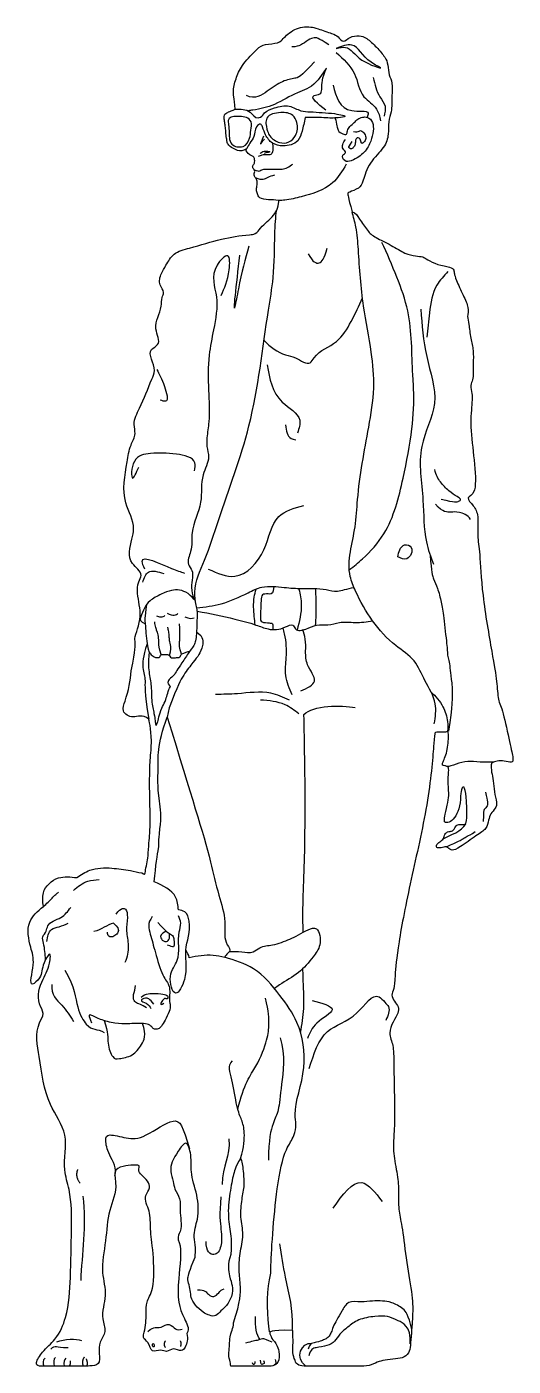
# Model space of a CAD drawing. Header units: millimetres. Extents: x 1205.7 to 1284.3, y 625.1 to 651.5.
# Drawn here: x 1269.157 to 1270.19, y 645.577 to 648.423 of the extents above; entities that cross this region are included whole.
import ezdxf

# ---------------------------------------------------------------- set-up
doc = ezdxf.new("R2010")
doc.units = ezdxf.units.MM
doc.layers.add('INNER', color=7, linetype='Continuous', true_color=0x5200ff)
doc.layers.add('OUTER', color=7, linetype='Continuous', true_color=0xab00ff)

msp = doc.modelspace()

# ---------------------------------------------------------------- linework, layer by layer
at = {"layer": 'INNER'}
msp.add_line((1269.4592, 646.9765), (1269.4552, 646.9566), dxfattribs=at)
for points, degree in [([(1269.798, 648.385), (1269.775, 648.4003), (1269.7673, 648.4008), (1269.7556, 648.3962), (1269.737, 648.3827), (1269.7298, 648.3813), (1269.7199, 648.3804)], 3), ([(1269.7677, 648.3492), (1269.7381, 648.3159), (1269.7278, 648.3141), (1269.7008, 648.3097), (1269.6686, 648.2874), (1269.6419, 648.268), (1269.6232, 648.2775)], 3), ([(1269.8113, 648.2296), (1269.816, 648.2158), (1269.8155, 648.2009), (1269.8286, 648.1954), (1269.8372, 648.1932), (1269.8372, 648.2027), (1269.8422, 648.2113), (1269.853, 648.2198), (1269.8589, 648.2275), (1269.8697, 648.2316), (1269.8802, 648.2327), (1269.8932, 648.2216), (1269.8932, 648.2013), (1269.8887, 648.1814), (1269.8756, 648.1548), (1269.858, 648.1444), (1269.8461, 648.1383)], 3), ([(1269.8506, 648.201), (1269.8569, 648.1983), (1269.8637, 648.2025), (1269.8678, 648.2037), (1269.8764, 648.1936), (1269.8779, 648.1835), (1269.8711, 648.1752), (1269.8669, 648.1746), (1269.8652, 648.1862), (1269.8607, 648.1883), (1269.8557, 648.1868), (1269.8545, 648.1776), (1269.8542, 648.1717), (1269.8489, 648.1645), (1269.8444, 648.1637), (1269.8394, 648.1663), (1269.842, 648.1705), (1269.848, 648.1797)], 3), ([(1269.64, 648.1195), (1269.6464, 648.1163), (1269.6522, 648.1169), (1269.6561, 648.12), (1269.6598, 648.1206), (1269.6676, 648.1206), (1269.6847, 648.1208), (1269.7002, 648.1206), (1269.7094, 648.1231), (1269.7185, 648.1296), (1269.7216, 648.1315)], 3), ([(1269.6421, 648.1028), (1269.6564, 648.0964), (1269.6699, 648.1048), (1269.6772, 648.107), (1269.6838, 648.1088)], 3), ([(1269.7543, 647.9412), (1269.764, 647.9226), (1269.7798, 647.9171), (1269.7881, 647.9302), (1269.795, 647.9529)], 3), ([(1270.037, 647.4198), (1270.0666, 647.4123), (1270.0755, 647.415), (1270.0796, 647.4192), (1270.0728, 647.424), (1270.0528, 647.4364), (1270.0349, 647.4556), (1270.026, 647.4708), (1270.0232, 647.4825)], 3), ([(1270.0996, 647.3765), (1270.0934, 647.3861), (1270.0728, 647.393), (1270.059, 647.3923), (1270.0411, 647.3909), (1270.0246, 647.4088)], 3), ([(1270.0138, 647.3004), (1270.0159, 647.2645), (1270.0208, 647.2487), (1270.029, 647.2329), (1270.038, 647.1991), (1270.0414, 647.1744), (1270.05, 647.1029), (1270.05, 647.0912), (1270.052, 647.0802), (1270.0555, 647.0671), (1270.0568, 647.0451), (1270.061, 647.0224), (1270.061, 646.9797), (1270.0527, 646.9267)], 3), ([(1269.5149, 647.2033), (1269.5114, 647.2079), (1269.499, 647.2211), (1269.4811, 647.2273), (1269.4646, 647.2266), (1269.4434, 647.2189), (1269.4152, 647.2035), (1269.4072, 647.1896), (1269.3973, 647.1679), (1269.3959, 647.1595), (1269.4086, 647.1549)], 3), ([(1269.6814, 647.2342), (1269.6803, 647.2186), (1269.6741, 647.2175), (1269.6569, 647.2192), (1269.6546, 647.2103), (1269.6535, 647.1868), (1269.653, 647.1657), (1269.653, 647.1579), (1269.6741, 647.1562), (1269.678, 647.1567), (1269.6803, 647.1523), (1269.6791, 647.1425)], 3), ([(1269.4112, 647.1959), (1269.4064, 647.1666), (1269.4086, 647.1549), (1269.4097, 647.1355), (1269.4119, 647.111), (1269.4152, 647.0971), (1269.4189, 647.0913), (1269.4266, 647.0832), (1269.4397, 647.0821), (1269.4401, 647.0887), (1269.4437, 647.0899), (1269.4445, 647.0899), (1269.4606, 647.0894), (1269.46, 647.0857), (1269.4641, 647.0822), (1269.4684, 647.0822), (1269.4771, 647.0833), (1269.4826, 647.0835), (1269.4837, 647.0886), (1269.4855, 647.0913), (1269.4905, 647.0927), (1269.4931, 647.0934), (1269.4981, 647.0954), (1269.5028, 647.0969)], 3), ([(1269.5189, 647.1817), (1269.5179, 647.1466), (1269.5166, 647.1272), (1269.5152, 647.1159), (1269.5107, 647.1068), (1269.5028, 647.0969), (1269.485, 647.0698), (1269.4746, 647.0545), (1269.4696, 647.0454), (1269.4642, 647.0414), (1269.452, 647.0302), (1269.4619, 647.0215)], 3), ([(1269.442, 647.0893), (1269.437, 647.1044), (1269.4367, 647.1133), (1269.4373, 647.1284), (1269.4328, 647.1405), (1269.431, 647.1453), (1269.429, 647.1547), (1269.4284, 647.1589)], 3), ([(1269.4325, 647.172), (1269.4412, 647.1676), (1269.4501, 647.17), (1269.4498, 647.1727)], 3), ([(1269.455, 647.1773), (1269.4666, 647.1704), (1269.4752, 647.1734), (1269.4778, 647.1773)], 3), ([(1269.4853, 647.0905), (1269.4802, 647.1032), (1269.4808, 647.1192), (1269.4829, 647.1272), (1269.4811, 647.155)], 3), ([(1269.4924, 647.1696), (1269.5018, 647.1651), (1269.5081, 647.166), (1269.5119, 647.1675)], 3), ([(1269.46, 647.0876), (1269.4633, 647.0988), (1269.4619, 647.1124), (1269.4592, 647.121), (1269.4595, 647.1302), (1269.4577, 647.1408), (1269.4562, 647.1464), (1269.4565, 647.1476)], 3), ([(1269.5172, 647.1375), (1269.533, 647.1271), (1269.5302, 647.1064), (1269.523, 647.0886), (1269.5112, 647.0747), (1269.4895, 647.0468), (1269.4772, 647.0239), (1269.4592, 646.9765)], 3), ([(1269.4122, 647.112), (1269.403, 647.0843), (1269.4016, 647.0596), (1269.4105, 647.0348), (1269.4057, 647.0128), (1269.4157, 646.9519)], 3), ([(1269.4168, 647.0949), (1269.4139, 647.07), (1269.4167, 647.0482), (1269.4222, 647.0181), (1269.4206, 646.9925), (1269.4277, 646.9612), (1269.4292, 646.9487), (1269.431, 646.9389), (1269.431, 646.9378), (1269.435, 646.9447), (1269.4372, 646.9604), (1269.4456, 646.9813), (1269.4518, 646.9897), (1269.457, 647.0135), (1269.4619, 647.0215)], 3), ([(1269.7455, 646.9623), (1269.7638, 646.9818), (1269.8257, 646.9829), (1269.854, 646.9766)], 3), ([(1270.148, 646.861), (1270.1185, 646.859), (1270.0889, 646.869), (1270.0523, 646.8488), (1270.0469, 646.8524)], 3), ([(1270.1314, 646.7968), (1270.1355, 646.7773), (1270.1368, 646.7665), (1270.1269, 646.7602), (1270.1269, 646.7557), (1270.126, 646.7344)], 3), ([(1270.0415, 646.6981), (1270.0683, 646.7105), (1270.0869, 646.7192), (1270.0903, 646.7337)], 3), ([(1270.0481, 646.6812), (1270.0738, 646.6922), (1270.0844, 646.6986), (1270.0911, 646.7037), (1270.1007, 646.7066), (1270.1089, 646.7133)], 3), ([(1269.4233, 646.5326), (1269.4123, 646.5189), (1269.4191, 646.4955), (1269.4288, 646.4597), (1269.4453, 646.4012), (1269.4626, 646.3886), (1269.4584, 646.3509), (1269.4625, 646.3461), (1269.4604, 646.3317), (1269.4501, 646.3117), (1269.4425, 646.2986), (1269.4363, 646.2931), (1269.4267, 646.2931), (1269.424, 646.2959), (1269.4171, 646.3041), (1269.4006, 646.3062), (1269.3861, 646.3055), (1269.3737, 646.3048), (1269.3448, 646.3048), (1269.3111, 646.3138), (1269.2904, 646.3261), (1269.287, 646.3241), (1269.2939, 646.3069)], 3), ([(1269.3462, 646.5379), (1269.3581, 646.5524), (1269.3683, 646.5507), (1269.3717, 646.5328), (1269.3666, 646.5014), (1269.3742, 646.4725), (1269.3708, 646.4462), (1269.3649, 646.4351)], 3), ([(1269.3407, 646.5185), (1269.3275, 646.5159), (1269.3151, 646.5042), (1269.2994, 646.5013)], 3), ([(1269.3407, 646.5185), (1269.3507, 646.51), (1269.3521, 646.5023), (1269.3488, 646.4954), (1269.339, 646.4888), (1269.3306, 646.4895), (1269.3273, 646.4961), (1269.328, 646.4994)], 3), ([(1269.4352, 646.5199), (1269.4523, 646.5), (1269.4672, 646.4937), (1269.469, 646.4873), (1269.4699, 646.4729), (1269.469, 646.4661), (1269.4627, 646.4697), (1269.4555, 646.472)], 3), ([(1269.4527, 646.502), (1269.4401, 646.495), (1269.4401, 646.4878), (1269.4478, 646.4774), (1269.4614, 646.4806), (1269.4597, 646.4967)], 3), ([(1269.2377, 646.4188), (1269.2584, 646.3831), (1269.2623, 646.3352), (1269.284, 646.2989), (1269.3002, 646.2928), (1269.3141, 646.2911), (1269.3208, 646.2861)], 3), ([(1269.21, 646.3887), (1269.2075, 646.3666), (1269.2338, 646.3445), (1269.2482, 646.3224), (1269.2559, 646.3097)], 3), ([(1269.4111, 646.3389), (1269.3994, 646.3462), (1269.3913, 646.3473), (1269.3836, 646.3536), (1269.3818, 646.3664), (1269.3877, 646.3788), (1269.3877, 646.3865)], 3), ([(1269.4264, 646.3463), (1269.4179, 646.3585), (1269.4084, 646.3616), (1269.3954, 646.3529), (1269.4103, 646.3505), (1269.4198, 646.3404), (1269.42, 646.3375)], 3), ([(1269.3999, 646.3615), (1269.4088, 646.3701), (1269.4316, 646.3695), (1269.4518, 646.3677), (1269.4574, 646.3632), (1269.4553, 646.3567), (1269.4509, 646.3591), (1269.4476, 646.3582), (1269.439, 646.3467), (1269.4426, 646.3449), (1269.4476, 646.3487)], 3), ([(1269.6049, 646.1228), (1269.6174, 646.1777), (1269.6468, 646.2134), (1269.6698, 646.2763), (1269.6709, 646.3015), (1269.671, 646.3308), (1269.6637, 646.3591)], 3), ([(1269.3209, 646.3116), (1269.3308, 646.2861), (1269.3258, 646.2633), (1269.3398, 646.2298), (1269.3498, 646.2298), (1269.3827, 646.2359), (1269.4005, 646.2599), (1269.4117, 646.2805), (1269.4024, 646.3056)], 3), ([(1269.6947, 646.2749), (1269.7063, 646.2373), (1269.696, 646.1674), (1269.6921, 646.1169), (1269.6804, 646.0987), (1269.6701, 646.0599), (1269.6699, 646.0153)], 3), ([(1269.6109, 646.019), (1269.6182, 646.0438), (1269.6204, 646.0772), (1269.6137, 646.1007), (1269.6026, 646.1235), (1269.5933, 646.1914), (1269.5828, 646.2155), (1269.5933, 646.226)], 3), ([(1269.3438, 645.9819), (1269.3494, 645.9971), (1269.3288, 646.029), (1269.3225, 646.0594), (1269.3278, 646.0731), (1269.3687, 646.0605), (1269.4044, 646.0594), (1269.4767, 646.114), (1269.4883, 646.0876), (1269.5022, 646.0391)], 3), ([(1269.5859, 646.0602), (1269.5897, 646.0226), (1269.5716, 646.0045), (1269.5716, 645.9631)], 3), ([(1269.2647, 645.9954), (1269.2584, 645.9807), (1269.2699, 645.966)], 2), ([(1269.272, 645.7594), (1269.2741, 645.816), (1269.2846, 645.8758), (1269.2762, 645.9388)], 3), ([(1269.569, 645.9372), (1269.5651, 645.8996), (1269.5703, 645.8659), (1269.5716, 645.8297), (1269.5561, 645.8077), (1269.5366, 645.8206), (1269.5379, 645.8426)], 3), ([(1269.5195, 645.7396), (1269.5346, 645.7403), (1269.5422, 645.7279), (1269.5546, 645.7231), (1269.5642, 645.7334), (1269.5711, 645.741), (1269.5759, 645.7417)], 3), ([(1269.9744, 645.6562), (1269.9673, 645.687), (1269.9577, 645.7001), (1269.9302, 645.7145), (1269.913, 645.7159), (1269.8909, 645.7166), (1269.8682, 645.7125), (1269.838, 645.7173), (1269.8256, 645.6932), (1269.8146, 645.6753), (1269.807, 645.6601), (1269.8035, 645.6491), (1269.7994, 645.6409), (1269.7925, 645.6354), (1269.7856, 645.6326), (1269.7746, 645.6278), (1269.7568, 645.6264), (1269.7545, 645.6132)], 3), ([(1269.6526, 645.6343), (1269.6442, 645.6424), (1269.6416, 645.6625), (1269.6424, 645.6826)], 3), ([(1269.9714, 645.625), (1269.9728, 645.6629), (1269.9391, 645.676), (1269.9254, 645.6842), (1269.8978, 645.6842), (1269.8586, 645.6773), (1269.8386, 645.6601), (1269.8201, 645.6457), (1269.8118, 645.6292), (1269.796, 645.6202), (1269.7701, 645.6165), (1269.7592, 645.6143), (1269.7558, 645.5993)], 3), ([(1269.4135, 645.6513), (1269.4279, 645.663), (1269.4375, 645.6547), (1269.4554, 645.6705), (1269.4713, 645.6588), (1269.4754, 645.6526), (1269.4864, 645.6561)], 3), ([(1269.2076, 645.6134), (1269.2135, 645.6193), (1269.2179, 645.6208), (1269.23, 645.6164), (1269.2442, 645.6171)], 3), ([(1269.2208, 645.6288), (1269.2362, 645.6358), (1269.2625, 645.6358), (1269.2728, 645.6321)], 3), ([(1269.4255, 645.6254), (1269.4244, 645.626), (1269.4221, 645.6201), (1269.4288, 645.6162), (1269.4266, 645.6247), (1269.4255, 645.6254)], 3), ([(1269.4506, 645.6312), (1269.4461, 645.6223), (1269.4511, 645.6173)], 2), ([(1269.4823, 645.6312), (1269.4857, 645.6262), (1269.4829, 645.6195)], 2), ([(1269.6781, 645.6283), (1269.6665, 645.6329), (1269.6599, 645.638), (1269.6504, 645.6325), (1269.6343, 645.63), (1269.6215, 645.6263)], 3), ([(1269.7496, 645.5774), (1269.7251, 645.5935), (1269.7403, 645.6302), (1269.7618, 645.6253)], 3), ([(1269.1955, 645.5942), (1269.1897, 645.5903), (1269.1907, 645.5829), (1269.1926, 645.5776)], 3), ([(1269.2173, 645.5961), (1269.2133, 645.5927), (1269.2133, 645.5843), (1269.2149, 645.5776)], 3), ([(1269.2399, 645.5944), (1269.236, 645.592), (1269.2344, 645.5858), (1269.2363, 645.5776)], 3), ([(1269.2466, 645.5773), (1269.2507, 645.5819), (1269.2495, 645.5889)], 2), ([(1269.2788, 645.5966), (1269.2728, 645.5889), (1269.2761, 645.5776)], 2), ([(1269.2827, 645.5929), (1269.2862, 645.5847), (1269.2839, 645.5776)], 2), ([(1269.6411, 645.5874), (1269.6415, 645.5821), (1269.6384, 645.5773), (1269.636, 645.5843)], 3), ([(1269.6597, 645.5893), (1269.6633, 645.5834), (1269.657, 645.5807), (1269.6532, 645.581), (1269.6534, 645.5904)], 3), ([(1269.684, 645.5919), (1269.6859, 645.5878), (1269.6872, 645.5821), (1269.6823, 645.5793)], 3)]:
    msp.add_open_spline(points, degree=degree, dxfattribs=at)
for points, knots in [([(1269.8141, 648.3774), (1269.826, 648.3819), (1269.8573, 648.3937), (1269.8717, 648.3529), (1269.9263, 648.3292), (1269.8577, 648.3503), (1269.8435, 648.3837), (1269.821, 648.3789), (1269.8141, 648.3774)], [0, 0, 0, 0, 19.791375, 52.156019, 66.243656, 91.709428, 117.860185, 129.348108, 129.348108, 129.348108, 129.348108]), ([(1269.8137, 648.3685), (1269.8291, 648.355), (1269.858, 648.3295), (1269.8633, 648.2744), (1269.9017, 648.2541), (1269.9063, 648.2325), (1269.9082, 648.2236)], [0, 0, 0, 0, 35.185309, 66.294922, 88.423077, 103.996675, 103.996675, 103.996675, 103.996675]), ([(1269.792, 648.2462), (1269.7748, 648.2597), (1269.7523, 648.2774), (1269.7867, 648.2797), (1269.7792, 648.3066), (1269.8026, 648.353), (1269.7684, 648.2939), (1269.7292, 648.2856), (1269.6859, 648.2563), (1269.6495, 648.2477), (1269.6304, 648.2454), (1269.6273, 648.245)], [0, 0, 0, 0, 23.458087, 30.706936, 44.85022, 64.046521, 85.622547, 112.829666, 144.80754, 173.185989, 178.784268, 178.784268, 178.784268, 178.784268]), ([(1269.8074, 648.2995), (1269.8141, 648.2745), (1269.8242, 648.2365), (1269.8854, 648.2474), (1269.8812, 648.2345), (1269.8795, 648.2311)], [0, 0, 0, 0, 39.693513, 60.366382, 66.51434, 66.51434, 66.51434, 66.51434]), ([(1269.8924, 648.3156), (1269.8958, 648.3013), (1269.9008, 648.2797), (1269.9212, 648.2555), (1269.9174, 648.2405), (1269.9155, 648.2331)], [0, 0, 0, 0, 25.921642, 39.131449, 51.860388, 51.860388, 51.860388, 51.860388]), ([(1269.5841, 648.2226), (1269.5849, 648.2246), (1269.5884, 648.2339), (1269.6069, 648.2326), (1269.623, 648.2324), (1269.6368, 648.2209), (1269.632, 648.2033), (1269.6316, 648.1848), (1269.6179, 648.1641), (1269.5848, 648.1712), (1269.5872, 648.1981), (1269.5856, 648.212), (1269.5841, 648.2226)], [0, 0, 0, 0, 3.693551, 16.858785, 25.629899, 33.490191, 44.147155, 54.299407, 67.343556, 81.788509, 98.98569, 107.127747, 107.127747, 107.127747, 107.127747]), ([(1269.5996, 648.248), (1269.6109, 648.2485), (1269.6296, 648.2495), (1269.6425, 648.2273), (1269.6558, 648.2321), (1269.6633, 648.2443), (1269.6853, 648.2524), (1269.7133, 648.2588), (1269.7364, 648.2436), (1269.7694, 648.2423), (1269.7931, 648.2404), (1269.8103, 648.2389)], [0, 0, 0, 0, 18.725235, 31.150506, 34.443821, 41.803691, 55.464343, 74.32807, 89.929811, 101.470974, 132.118099, 132.118099, 132.118099, 132.118099]), ([(1269.6644, 648.2177), (1269.6648, 648.2217), (1269.6662, 648.2369), (1269.6949, 648.2426), (1269.7215, 648.2398), (1269.7334, 648.2169), (1269.7315, 648.1937), (1269.7145, 648.1761), (1269.6911, 648.1754), (1269.6745, 648.1877), (1269.6681, 648.1985), (1269.6644, 648.2177)], [0, 0, 0, 0, 6.791399, 25.528757, 41.056254, 51.301952, 67.580423, 79.362035, 91.162337, 105.706892, 113.405961, 113.405961, 113.405961, 113.405961]), ([(1269.8105, 648.2389), (1269.8227, 648.2365), (1269.8426, 648.2327), (1269.8169, 648.2299), (1269.8039, 648.2291), (1269.7796, 648.2309), (1269.7611, 648.2305), (1269.7478, 648.2303)], [0, 0, 0, 0, 13.619653, 22.146779, 30.661766, 40.143525, 63.807272, 63.807272, 63.807272, 63.807272]), ([(1269.7478, 648.2303), (1269.7459, 648.2207), (1269.7426, 648.2041), (1269.7334, 648.1754), (1269.7039, 648.168), (1269.6773, 648.1736), (1269.6633, 648.1925), (1269.6593, 648.2062), (1269.6532, 648.2198), (1269.6394, 648.2073), (1269.6426, 648.191), (1269.6303, 648.1777), (1269.6263, 648.1679), (1269.6233, 648.1645), (1269.6231, 648.1642)], [0, 0, 0, 0, 17.579715, 30.497363, 50.083891, 63.886189, 77.138062, 87.898397, 92.210309, 98.126585, 110.782188, 120.456507, 128.225319, 128.877747, 128.877747, 128.877747, 128.877747]), ([(1269.6592, 648.1906), (1269.6554, 648.1816), (1269.6499, 648.1683), (1269.6576, 648.1806), (1269.6606, 648.1834), (1269.6618, 648.1844)], [0, 0, 0, 0, 10.124065, 14.905125, 17.852207, 17.852207, 17.852207, 17.852207]), ([(1269.8461, 648.1383), (1269.841, 648.1372), (1269.8316, 648.135), (1269.8242, 648.1504), (1269.8375, 648.156), (1269.8224, 648.1669), (1269.8289, 648.1768), (1269.8335, 648.1837)], [0, 0, 0, 0, 8.359412, 15.477624, 20.267625, 25.595622, 37.735676, 37.735676, 37.735676, 37.735676]), ([(1269.6781, 648.1765), (1269.679, 648.1731), (1269.6805, 648.1648), (1269.6781, 648.1511), (1269.6661, 648.1511), (1269.6571, 648.1518), (1269.6508, 648.1489), (1269.6481, 648.1477)], [2.79228, 2.79228, 2.79228, 2.79228, 9.235896, 17.665873, 21.772744, 28.633939, 33.787575, 33.787575, 33.787575, 33.787575]), ([(1269.6523, 648.1542), (1269.6545, 648.1563), (1269.6596, 648.1609), (1269.6793, 648.1576), (1269.6658, 648.1559), (1269.6622, 648.1547), (1269.6613, 648.1544)], [0, 0, 0, 0, 5.634153, 12.951662, 18.211777, 20.029487, 20.029487, 20.029487, 20.029487]), ([(1269.8353, 648.1313), (1269.8267, 648.1167), (1269.8054, 648.0806), (1269.7512, 648.0651), (1269.7123, 648.0551), (1269.6962, 648.0542), (1269.6918, 648.054)], [0, 0, 0, 0, 29.198083, 72.125224, 92.871116, 100.761242, 100.761242, 100.761242, 100.761242]), ([(1269.5189, 647.1817), (1269.518, 647.1859), (1269.5154, 647.1992), (1269.5095, 647.2368), (1269.5389, 647.2957), (1269.5747, 647.413), (1269.642, 647.5852), (1269.6594, 647.7636), (1269.6829, 647.8962), (1269.6827, 647.9798), (1269.6855, 648.019), (1269.6873, 648.0326)], [69.992805, 69.992805, 69.992805, 69.992805, 77.801841, 94.147154, 136.015716, 188.890925, 313.625383, 460.59992, 501.933052, 555.776937, 596.451671, 596.451671, 596.451671, 596.451671]), ([(1270.0224, 646.9425), (1270.0246, 646.9569), (1270.0298, 646.9896), (1270.0016, 647.0314), (1269.9831, 647.0798), (1269.912, 647.1243), (1269.8691, 647.1895), (1269.8324, 647.278), (1269.8555, 647.3452), (1269.86, 647.451), (1269.879, 647.5489), (1269.8972, 647.653), (1269.8891, 647.7397), (1269.8685, 647.8364), (1269.8627, 647.9258), (1269.858, 647.9933), (1269.8507, 648.0194), (1269.8476, 648.0299)], [0, 0, 0, 0, 24.997346, 56.834868, 84.991085, 114.837471, 199.984392, 219.481011, 281.90409, 316.180247, 408.142295, 457.613294, 502.476359, 561.056985, 632.571462, 660.962273, 680.412149, 680.412149, 680.412149, 680.412149]), ([(1269.6281, 647.9571), (1269.6207, 647.9298), (1269.6103, 647.8913), (1269.592, 647.788), (1269.6019, 647.8743), (1269.6093, 647.9383)], [0, 0, 0, 0, 55.165863, 77.770802, 142.780049, 142.780049, 142.780049, 142.780049]), ([(1269.8418, 647.2695), (1269.8514, 647.2769), (1269.8789, 647.2993), (1269.9313, 647.3581), (1269.9557, 647.4588), (1269.9762, 647.5615), (1269.9802, 647.6358), (1269.9738, 647.719), (1269.9761, 647.801), (1269.943, 647.8933), (1269.9222, 647.9409), (1269.9111, 647.9653)], [19.945515, 19.945515, 19.945515, 19.945515, 41.455632, 82.753284, 156.524273, 219.578859, 269.414543, 287.265531, 367.45067, 412.043921, 459.467061, 459.467061, 459.467061, 459.467061]), ([(1269.5694, 647.8527), (1269.5766, 647.8679), (1269.5875, 647.8909), (1269.5889, 647.9496), (1269.5424, 647.9021), (1269.5667, 647.8492), (1269.5546, 647.7843), (1269.5411, 647.7194), (1269.5419, 647.6534), (1269.5463, 647.5946), (1269.5393, 647.5551), (1269.5383, 647.53), (1269.547, 647.5034), (1269.5236, 647.4662), (1269.5329, 647.4095), (1269.5034, 647.3577), (1269.5096, 647.3129), (1269.4945, 647.2839), (1269.5092, 647.2685), (1269.5091, 647.2507), (1269.5049, 647.2308), (1269.5091, 647.2159), (1269.5114, 647.2079)], [0, 0, 0, 0, 33.746898, 51.117189, 68.917394, 108.542208, 149.879677, 182.12419, 226.339846, 265.958819, 286.101817, 297.084754, 310.177098, 333.369605, 368.030156, 407.528763, 431.536361, 447.795061, 456.751291, 465.416432, 478.023566, 492.409709, 492.409709, 492.409709, 492.409709]), ([(1270.0514, 647.9035), (1270.0427, 647.8943), (1270.02, 647.8701), (1270.0119, 647.8182), (1270.0083, 647.781), (1270.0066, 647.7637)], [0, 0, 0, 0, 21.912208, 57.798822, 88.770213, 88.770213, 88.770213, 88.770213]), ([(1269.6606, 647.7571), (1269.6742, 647.7427), (1269.6947, 647.7271), (1269.7306, 647.7218), (1269.7561, 647.7004), (1269.7749, 647.7358), (1269.8176, 647.7476), (1269.8469, 647.7982), (1269.8626, 647.8305), (1269.8698, 647.8474)], [33.738048, 33.738048, 33.738048, 33.738048, 68.061538, 80.948126, 100.463832, 108.361267, 142.787311, 174.115285, 206.869081, 206.869081, 206.869081, 206.869081]), ([(1269.9937, 647.8233), (1269.9963, 647.7898), (1270.0014, 647.723), (1270.0376, 647.6239), (1269.9814, 647.5268), (1270.0018, 647.4258), (1269.9986, 647.3406), (1270.0149, 647.2969), (1270.0208, 647.2812)], [0, 0, 0, 0, 59.874163, 119.36356, 175.767725, 243.153811, 295.565047, 325.093758, 325.093758, 325.093758, 325.093758]), ([(1269.4327, 647.6954), (1269.438, 647.6855), (1269.4475, 647.6677), (1269.4602, 647.6231), (1269.4444, 647.6286), (1269.4403, 647.63)], [0, 0, 0, 0, 23.336212, 42.065449, 48.565553, 48.565553, 48.565553, 48.565553]), ([(1269.6672, 647.7047), (1269.6724, 647.6757), (1269.6807, 647.6286), (1269.7441, 647.598), (1269.7349, 647.5698), (1269.7317, 647.5602)], [0, 0, 0, 0, 50.225529, 81.691944, 98.106322, 98.106322, 98.106322, 98.106322]), ([(1269.7063, 647.5773), (1269.7079, 647.5651), (1269.7101, 647.5488), (1269.7246, 647.5464), (1269.7282, 647.5458)], [0, 0, 0, 0, 18.318013, 24.601337, 24.601337, 24.601337, 24.601337]), ([(1269.5131, 647.4795), (1269.5142, 647.4858), (1269.518, 647.5076), (1269.4661, 647.5177), (1269.4271, 647.5185), (1269.379, 647.5112), (1269.3773, 647.448), (1269.3894, 647.4757), (1269.3946, 647.4875)], [0, 0, 0, 0, 10.292436, 35.819977, 68.442681, 90.889361, 111.994149, 127.731253, 127.731253, 127.731253, 127.731253]), ([(1269.5422, 647.271), (1269.5614, 647.2624), (1269.6081, 647.2413), (1269.669, 647.3074), (1269.6775, 647.3874), (1269.7247, 647.4006), (1269.745, 647.4063)], [0, 0, 0, 0, 34.454439, 83.791346, 129.279496, 163.639766, 163.639766, 163.639766, 163.639766]), ([(1269.9452, 647.2973), (1269.9517, 647.294), (1269.9668, 647.2865), (1269.9816, 647.317), (1269.9581, 647.3258), (1269.9476, 647.3119), (1269.946, 647.3022), (1269.9452, 647.2973)], [0, 0, 0, 0, 11.366162, 26.264902, 35.213487, 43.82572, 52.77619, 52.77619, 52.77619, 52.77619]), ([(1269.4073, 647.2708), (1269.4045, 647.2771), (1269.3915, 647.3069), (1269.4572, 647.2739), (1269.4834, 647.2652), (1269.4915, 647.2625)], [0, 0, 0, 0, 10.326249, 48.310869, 65.376238, 65.376238, 65.376238, 65.376238]), ([(1269.4029, 647.2431), (1269.406, 647.252), (1269.4134, 647.2728), (1269.4353, 647.2655), (1269.4478, 647.2614)], [0, 0, 0, 0, 14.624744, 34.015155, 34.015155, 34.015155, 34.015155]), ([(1269.5175, 647.1888), (1269.5352, 647.1906), (1269.5734, 647.1952), (1269.6174, 647.216), (1269.6603, 647.2376), (1269.7012, 647.2318), (1269.7453, 647.2289), (1269.7834, 647.231), (1269.8137, 647.222), (1269.8333, 647.228), (1269.8451, 647.2307), (1269.8517, 647.2321)], [4.60254, 4.60254, 4.60254, 4.60254, 35.931763, 72.189145, 90.794691, 118.480615, 140.967722, 171.355278, 185.693606, 194.978688, 206.956086, 206.956086, 206.956086, 206.956086]), ([(1269.642, 647.1527), (1269.6412, 647.1585), (1269.6387, 647.1778), (1269.6374, 647.2038), (1269.6423, 647.2229), (1269.6439, 647.2286)], [6.644065, 6.644065, 6.644065, 6.644065, 16.958158, 41.224153, 51.804129, 51.804129, 51.804129, 51.804129]), ([(1269.7349, 647.2284), (1269.7376, 647.2175), (1269.743, 647.1886), (1269.7357, 647.1596), (1269.7307, 647.1416)], [10.731797, 10.731797, 10.731797, 10.731797, 30.388283, 62.866896, 62.866896, 62.866896, 62.866896]), ([(1269.7695, 647.2295), (1269.7702, 647.2186), (1269.7716, 647.1924), (1269.7704, 647.1663), (1269.7694, 647.1511)], [5.873461, 5.873461, 5.873461, 5.873461, 25.352872, 52.193413, 52.193413, 52.193413, 52.193413]), ([(1269.5189, 647.1817), (1269.5457, 647.1765), (1269.5876, 647.1681), (1269.6375, 647.1551), (1269.6726, 647.1409), (1269.698, 647.142), (1269.7217, 647.1565), (1269.7282, 647.1375), (1269.752, 647.1431), (1269.7713, 647.1543), (1269.7971, 647.1506), (1269.8231, 647.1604), (1269.8555, 647.1562), (1269.8789, 647.1588), (1269.8914, 647.1609)], [6.25767, 6.25767, 6.25767, 6.25767, 54.488932, 81.81501, 97.974024, 119.944875, 129.149705, 134.999056, 147.901414, 162.417292, 176.56634, 191.145873, 210.74394, 233.006151, 233.006151, 233.006151, 233.006151]), ([(1269.7204, 647.0038), (1269.7145, 647.0173), (1269.7035, 647.0427), (1269.7092, 647.0871), (1269.7081, 647.1213), (1269.7022, 647.1416), (1269.701, 647.1458)], [0, 0, 0, 0, 25.59909, 47.949641, 77.809332, 85.421505, 85.421505, 85.421505, 85.421505]), ([(1269.7389, 647.0122), (1269.7524, 647.0182), (1269.78, 647.0306), (1269.7498, 647.0651), (1269.7487, 647.0952), (1269.7497, 647.1209), (1269.7452, 647.1359), (1269.7431, 647.1426)], [0, 0, 0, 0, 20.975265, 43.019418, 60.084423, 75.485685, 87.770856, 87.770856, 87.770856, 87.770856]), ([(1269.7145, 646.9928), (1269.7015, 646.9986), (1269.6665, 647.014), (1269.612, 647.0056), (1269.5731, 647.0049), (1269.5578, 647.0046)], [0, 0, 0, 0, 24.84961, 66.623548, 93.991628, 93.991628, 93.991628, 93.991628]), ([(1270.0151, 647.0105), (1270.0253, 647.001), (1270.0412, 646.9824), (1270.0515, 646.9511), (1270.0511, 646.9333), (1270.0504, 646.9265)], [25.13347, 25.13347, 25.13347, 25.13347, 49.547048, 69.01069, 81.191325, 81.191325, 81.191325, 81.191325]), ([(1269.7347, 646.9634), (1269.7252, 646.9707), (1269.7014, 646.989), (1269.6712, 646.9914), (1269.653, 646.9928)], [0, 0, 0, 0, 20.817163, 52.218657, 52.218657, 52.218657, 52.218657]), ([(1269.744, 646.4993), (1269.7436, 646.5098), (1269.7425, 646.5457), (1269.7469, 646.6382), (1269.7489, 646.7821), (1269.7467, 646.9005), (1269.7455, 646.9623)], [16.041797, 16.041797, 16.041797, 16.041797, 34.594283, 79.643602, 179.913592, 289.338841, 289.338841, 289.338841, 289.338841]), ([(1269.2556, 646.5884), (1269.2653, 646.5962), (1269.2815, 646.6094), (1269.3021, 646.6108), (1269.3104, 646.6113)], [0, 0, 0, 0, 21.36881, 35.793418, 35.793418, 35.793418, 35.793418]), ([(1269.1914, 646.5539), (1269.195, 646.557), (1269.2046, 646.5651), (1269.2143, 646.5764), (1269.222, 646.5829), (1269.2237, 646.5843)], [0, 0, 0, 0, 8.45514, 22.232017, 26.244899, 26.244899, 26.244899, 26.244899]), ([(1269.1965, 646.4413), (1269.1959, 646.4526), (1269.1946, 646.4687), (1269.1882, 646.4905), (1269.1991, 646.5003), (1269.2006, 646.5213), (1269.2311, 646.5274), (1269.2439, 646.5439), (1269.2499, 646.5518)], [6.07379, 6.07379, 6.07379, 6.07379, 26.668281, 34.825362, 42.793556, 49.698325, 69.264045, 86.731156, 86.731156, 86.731156, 86.731156]), ([(1269.4943, 646.4613), (1269.4941, 646.4598), (1269.4922, 646.4403), (1269.5012, 646.4119), (1269.4706, 646.3521), (1269.4548, 646.4112), (1269.4866, 646.4435), (1269.4748, 646.4867), (1269.4859, 646.518), (1269.481, 646.5292), (1269.4788, 646.5344)], [57.693968, 57.693968, 57.693968, 57.693968, 60.619657, 94.767404, 115.08347, 137.00868, 158.993516, 194.620366, 205.780449, 215.449483, 215.449483, 215.449483, 215.449483]), ([(1269.1989, 646.4798), (1269.2008, 646.4898), (1269.2038, 646.5063), (1269.2271, 646.511), (1269.2386, 646.5159), (1269.2448, 646.5186)], [0, 0, 0, 0, 16.048012, 26.352422, 38.523236, 38.523236, 38.523236, 38.523236]), ([(1269.5873, 646.4583), (1269.5957, 646.4588), (1269.6125, 646.4591), (1269.6362, 646.4538), (1269.654, 646.4709), (1269.683, 646.4707), (1269.7103, 646.483), (1269.7387, 646.4949), (1269.7767, 646.5216), (1269.7836, 646.4713), (1269.7621, 646.4431), (1269.7351, 646.4108), (1269.7028, 646.3945), (1269.6863, 646.3825), (1269.6829, 646.3799)], [9.119741, 9.119741, 9.119741, 9.119741, 24.285793, 38.693662, 48.390967, 64.77011, 87.633206, 99.68699, 123.29533, 143.604218, 160.789923, 187.972289, 216.358279, 224.023292, 224.023292, 224.023292, 224.023292]), ([(1269.6721, 645.6504), (1269.6682, 645.681), (1269.6643, 645.7351), (1269.6756, 645.7743), (1269.6746, 645.8035), (1269.6842, 645.9435), (1269.7012, 646.0266), (1269.715, 646.05), (1269.7326, 646.082), (1269.7184, 646.1208), (1269.7544, 646.2057), (1269.74, 646.302), (1269.6931, 646.3686), (1269.6458, 646.4254), (1269.5984, 646.4397), (1269.5768, 646.4462)], [1.014328, 1.014328, 1.014328, 1.014328, 98.957741, 114.03773, 125.579784, 205.635679, 254.415714, 268.492028, 277.205853, 311.805064, 377.296662, 434.286176, 474.573726, 521.374903, 560.514705, 560.514705, 560.514705, 560.514705]), ([(1269.7382, 646.2867), (1269.7413, 646.3036), (1269.7465, 646.3361), (1269.7444, 646.3816), (1269.7436, 646.4099), (1269.7433, 646.4224)], [10.242882, 10.242882, 10.242882, 10.242882, 40.542261, 68.402472, 90.594072, 90.594072, 90.594072, 90.594072]), ([(1269.7567, 646.21), (1269.7662, 646.2407), (1269.7838, 646.2972), (1269.8552, 646.3113), (1269.8953, 646.3775), (1269.916, 646.3517), (1269.9306, 646.3374), (1269.924, 646.3226), (1269.9192, 646.312)], [0, 0, 0, 0, 51.660763, 95.261639, 129.637848, 139.744004, 146.713984, 164.424815, 164.424815, 164.424815, 164.424815]), ([(1269.7626, 646.3544), (1269.7843, 646.3487), (1269.8257, 646.3378), (1269.7675, 646.309), (1269.7575, 646.285), (1269.7528, 646.2737)], [0, 0, 0, 0, 27.621089, 52.992809, 75.615308, 75.615308, 75.615308, 75.615308]), ([(1269.8073, 645.9132), (1269.8278, 645.942), (1269.863, 645.9915), (1269.8971, 645.9462), (1269.9114, 645.9271)], [0, 0, 0, 0, 48.171375, 83.01289, 83.01289, 83.01289, 83.01289]), ([(1269.7207, 645.6538), (1269.7208, 645.6556), (1269.7237, 645.6947), (1269.7075, 645.7544), (1269.6977, 645.8136), (1269.6942, 645.8375)], [43.099609, 43.099609, 43.099609, 43.099609, 46.332134, 109.975956, 152.656812, 152.656812, 152.656812, 152.656812])]:
    msp.add_open_spline(points, degree=3, knots=knots, dxfattribs=at)
at = {"layer": 'OUTER'}
for points, knots in [([(1269.5899, 645.5773), (1269.6274, 645.5773), (1269.6531, 645.5773), (1269.6931, 645.5773), (1269.6935, 645.6152), (1269.6815, 645.632), (1269.676, 645.6369), (1269.6703, 645.6546), (1269.7216, 645.6534), (1269.7225, 645.6296), (1269.7193, 645.6033), (1269.7281, 645.5894), (1269.7266, 645.5853), (1269.736, 645.5773), (1269.7535, 645.5773), (1269.8113, 645.5773), (1269.8627, 645.5773), (1269.8844, 645.5773), (1269.9016, 645.5867), (1269.916, 645.5899), (1269.9413, 645.5935), (1269.9589, 645.5948), (1269.9711, 645.6088), (1269.9714, 645.625), (1269.9744, 645.6562), (1269.9765, 645.6824), (1269.977, 645.7234), (1269.9628, 645.7972), (1269.9546, 645.8754), (1269.9462, 645.9048), (1269.9462, 645.9447), (1269.9462, 645.9761), (1269.9347, 646.0265), (1269.9357, 646.0611), (1269.9389, 646.0989), (1269.936, 646.2277), (1269.9361, 646.2595), (1269.9239, 646.2852), (1269.9352, 646.3096), (1269.9464, 646.3286), (1269.9473, 646.3408), (1269.937, 646.3525), (1269.9302, 646.3665), (1269.937, 646.3778), (1269.9383, 646.4013), (1269.9437, 646.4661), (1269.9713, 646.6082), (1270.0108, 646.774), (1270.023, 646.9166), (1270.023, 646.9228), (1270.0261, 646.9252), (1270.0388, 646.9245), (1270.0465, 646.9242), (1270.0504, 646.9265), (1270.0527, 646.9267), (1270.052, 646.886), (1270.0391, 646.8576), (1270.0391, 646.8543), (1270.0442, 646.8531), (1270.0509, 646.8515), (1270.0542, 646.847), (1270.0503, 646.823), (1270.0542, 646.7924), (1270.052, 646.7779), (1270.0442, 646.7472), (1270.0436, 646.7361), (1270.0436, 646.7316), (1270.0575, 646.7327), (1270.0681, 646.7461), (1270.0771, 646.7656), (1270.0787, 646.7979), (1270.081, 646.8069), (1270.0871, 646.8108), (1270.0915, 646.7796), (1270.0915, 646.7366), (1270.0893, 646.7277), (1270.0754, 646.7288), (1270.0687, 646.7277), (1270.0631, 646.7143), (1270.0553, 646.7138), (1270.0509, 646.7132), (1270.0436, 646.7082), (1270.0436, 646.6982), (1270.0336, 646.6915), (1270.0269, 646.6859), (1270.0258, 646.6786), (1270.0369, 646.6781), (1270.0481, 646.6825), (1270.0509, 646.6792), (1270.0598, 646.672), (1270.0737, 646.6775), (1270.1144, 646.7072), (1270.1339, 646.7183), (1270.1378, 646.739), (1270.1411, 646.7512), (1270.1534, 646.7629), (1270.1562, 646.7735), (1270.149, 646.7981), (1270.1484, 646.822), (1270.1434, 646.8399), (1270.1428, 646.8577), (1270.1451, 646.8599), (1270.1551, 646.8638), (1270.1707, 646.8638), (1270.188, 646.8583), (1270.191, 646.8667), (1270.1833, 646.8965), (1270.168, 646.9738), (1270.157, 646.9908), (1270.1562, 647.0307), (1270.1468, 647.0817), (1270.1222, 647.2238), (1270.1195, 647.3108), (1270.113, 647.3393), (1270.1169, 647.3872), (1270.1065, 647.4053), (1270.0869, 647.4252), (1270.113, 647.4273), (1270.1078, 647.5037), (1270.0975, 647.575), (1270.1034, 647.6322), (1270.1028, 647.6425), (1270.0979, 647.6624), (1270.1048, 647.6728), (1270.1048, 647.6872), (1270.1048, 647.7065), (1270.1062, 647.7361), (1270.0993, 647.7602), (1270.0959, 647.7939), (1270.0917, 647.807), (1270.0966, 647.8262), (1270.0842, 647.851), (1270.0674, 647.8887), (1270.0646, 647.8993), (1270.0646, 647.9065), (1270.0584, 647.9132), (1270.0283, 647.9171), (1270.006, 647.9294), (1269.9993, 647.935), (1269.9832, 647.9361), (1269.9609, 647.94), (1269.9316, 647.9593), (1269.895, 647.9761), (1269.8811, 647.9885), (1269.8621, 648.0163), (1269.8555, 648.0284), (1269.8476, 648.0299), (1269.8389, 648.0641), (1269.8388, 648.0687), (1269.8381, 648.0712), (1269.8645, 648.0799), (1269.87, 648.0923), (1269.8831, 648.1359), (1269.9188, 648.1673), (1269.9257, 648.1955), (1269.9243, 648.2224), (1269.9319, 648.2437), (1269.9319, 648.2588), (1269.9319, 648.274), (1269.934, 648.307), (1269.9257, 648.3187), (1269.9237, 648.3442), (1269.9195, 648.3573), (1269.9003, 648.38), (1269.8775, 648.4013), (1269.8638, 648.4047), (1269.8417, 648.4034), (1269.8296, 648.3871), (1269.817, 648.4041), (1269.8094, 648.4075), (1269.7709, 648.4206), (1269.7619, 648.4233), (1269.7413, 648.4233), (1269.7261, 648.4185), (1269.7103, 648.4075), (1269.7013, 648.3985), (1269.6938, 648.3882), (1269.6601, 648.3862), (1269.6484, 648.3793), (1269.6142, 648.3434), (1269.6015, 648.3173), (1269.5938, 648.2865), (1269.5965, 648.273), (1269.5996, 648.248), (1269.5925, 648.2455), (1269.5839, 648.2419), (1269.5795, 648.2393), (1269.5757, 648.2363), (1269.5757, 648.2295), (1269.5771, 648.22), (1269.5789, 648.2099), (1269.5795, 648.1969), (1269.5816, 648.1827), (1269.5819, 648.1779), (1269.5863, 648.1696), (1269.6042, 648.1589), (1269.616, 648.1583), (1269.6231, 648.1642), (1269.6227, 648.1627), (1269.6225, 648.1564), (1269.6293, 648.1521), (1269.6345, 648.1488), (1269.6393, 648.1471), (1269.6403, 648.1446), (1269.6416, 648.1322), (1269.6351, 648.1284), (1269.6378, 648.1212), (1269.6396, 648.1199), (1269.64, 648.1196), (1269.6413, 648.1165), (1269.6395, 648.1115), (1269.64, 648.1052), (1269.6436, 648.1016), (1269.6463, 648.0966), (1269.6458, 648.0836), (1269.644, 648.0768), (1269.6467, 648.0687), (1269.6485, 648.0596), (1269.6711, 648.0542), (1269.6833, 648.056), (1269.6918, 648.054), (1269.692, 648.0521), (1269.6915, 648.0389), (1269.6777, 648.0158), (1269.657, 648.0032), (1269.6441, 647.9824), (1269.613, 647.9803), (1269.5667, 647.9731), (1269.515, 647.9555), (1269.4682, 647.9451), (1269.454, 647.9186), (1269.4412, 647.8987), (1269.4353, 647.8762), (1269.4505, 647.8611), (1269.442, 647.8458), (1269.4445, 647.8189), (1269.4206, 647.7891), (1269.4448, 647.7494), (1269.4073, 647.7341), (1269.4345, 647.7002), (1269.4152, 647.6597), (1269.4025, 647.6224), (1269.3811, 647.5843), (1269.3896, 647.5565), (1269.3746, 647.5315), (1269.3673, 647.4825), (1269.3553, 647.4202), (1269.388, 647.368), (1269.3777, 647.3254), (1269.3676, 647.2862), (1269.4053, 647.2635), (1269.3915, 647.2408), (1269.391, 647.2113), (1269.4042, 647.1682), (1269.3855, 647.1302), (1269.3874, 647.1073), (1269.3878, 647.1033), (1269.3787, 647.0552), (1269.3761, 647.0342), (1269.3725, 647.0065), (1269.3561, 646.9676), (1269.3865, 646.9502), (1269.4015, 646.9642), (1269.4157, 646.9519), (1269.4157, 646.9519), (1269.4243, 646.9211), (1269.4156, 646.8366), (1269.4197, 646.7607), (1269.4184, 646.711), (1269.4156, 646.6881), (1269.4147, 646.6616), (1269.4132, 646.653), (1269.4108, 646.6429), (1269.4082, 646.6254), (1269.4074, 646.6224), (1269.4007, 646.6253), (1269.3928, 646.627), (1269.3719, 646.6318), (1269.3355, 646.6368), (1269.2939, 646.6364), (1269.2717, 646.6215), (1269.2628, 646.6155), (1269.2497, 646.6171), (1269.2213, 646.6207), (1269.1872, 646.5895), (1269.1906, 646.5643), (1269.1919, 646.5543), (1269.1799, 646.5442), (1269.1534, 646.522), (1269.1632, 646.4694), (1269.1755, 646.4355), (1269.1576, 646.3758), (1269.1918, 646.4077), (1269.1862, 646.4261), (1269.2079, 646.4613), (1269.2053, 646.4251), (1269.1893, 646.4002), (1269.1747, 646.3563), (1269.1958, 646.3268), (1269.1717, 646.2912), (1269.1867, 646.2235), (1269.1942, 646.1414), (1269.249, 646.0703), (1269.2309, 646.004), (1269.2526, 645.9393), (1269.2515, 645.8618), (1269.2501, 645.7712), (1269.2458, 645.6926), (1269.2231, 645.6375), (1269.19, 645.6099), (1269.1737, 645.5832), (1269.1784, 645.5785), (1269.1838, 645.5776), (1269.2172, 645.5776), (1269.2506, 645.5776), (1269.2839, 645.5776), (1269.2861, 645.5776), (1269.2956, 645.5781), (1269.3124, 645.5792), (1269.3102, 645.6076), (1269.3097, 645.6283), (1269.3274, 645.6513), (1269.312, 645.6854), (1269.3291, 645.727), (1269.3121, 645.7824), (1269.326, 645.8425), (1269.3279, 645.9081), (1269.3514, 645.9531), (1269.339, 645.9966), (1269.3683, 646.0039), (1269.3819, 646.0046), (1269.3977, 646.0042), (1269.392, 645.9923), (1269.4049, 645.9789), (1269.425, 645.9607), (1269.4025, 645.9357), (1269.4211, 645.9054), (1269.4176, 645.8672), (1269.4255, 645.8286), (1269.4284, 645.7402), (1269.4096, 645.715), (1269.4103, 645.6835), (1269.4098, 645.6601), (1269.4022, 645.6368), (1269.4176, 645.6282), (1269.4197, 645.6039), (1269.4402, 645.6143), (1269.4545, 645.6056), (1269.4681, 645.6187), (1269.4853, 645.6063), (1269.496, 645.6216), (1269.4992, 645.6348), (1269.4968, 645.6469), (1269.503, 645.6585), (1269.4812, 645.6926), (1269.4736, 645.7337), (1269.4873, 645.8291), (1269.4757, 645.8504), (1269.4891, 645.8732), (1269.4797, 645.9017), (1269.4845, 645.9336), (1269.4702, 645.9513), (1269.4684, 645.9717), (1269.4577, 645.9993), (1269.4712, 646.0246), (1269.4969, 646.0619), (1269.5079, 646.0194), (1269.5033, 645.9868), (1269.5202, 645.941), (1269.5229, 645.8934), (1269.5088, 645.8575), (1269.5164, 645.8324), (1269.5147, 645.8156), (1269.514, 645.8091), (1269.5022, 645.7793), (1269.4967, 645.7632), (1269.5018, 645.7508), (1269.5048, 645.734), (1269.5056, 645.7201), (1269.5174, 645.7026), (1269.5371, 645.6876), (1269.54, 645.6876), (1269.5565, 645.681), (1269.566, 645.6927), (1269.5781, 645.7018), (1269.5942, 645.7253), (1269.5938, 645.7505), (1269.5876, 645.7644), (1269.5825, 645.7948), (1269.5901, 645.8149), (1269.5925, 645.8441), (1269.5876, 645.8667), (1269.5826, 645.9123), (1269.5914, 645.9654), (1269.5983, 645.9977), (1269.6101, 646.019), (1269.611, 646.0191), (1269.6115, 646.0188), (1269.6117, 646.0176), (1269.6163, 646.0046), (1269.6171, 645.9881), (1269.62, 645.9625), (1269.6134, 645.9329), (1269.6095, 645.8938), (1269.6188, 645.8573), (1269.6086, 645.8156), (1269.6069, 645.78), (1269.6112, 645.7494), (1269.6112, 645.7162), (1269.5958, 645.6694), (1269.5959, 645.6692), (1269.5969, 645.6658), (1269.5914, 645.651), (1269.5889, 645.6404), (1269.5887, 645.6395), (1269.5877, 645.6286), (1269.5863, 645.612), (1269.5857, 645.5954), (1269.5883, 645.59), (1269.5891, 645.5858), (1269.5896, 645.5816), (1269.5899, 645.5773)], [7.731753, 7.731753, 7.731753, 7.731753, 48.142741, 69.438384, 83.744134, 105.283903, 119.961553, 125.07875, 125.07875, 125.07875, 125.337425, 160.42989, 177.976123, 195.522356, 213.068589, 230.614821, 248.161054, 265.707287, 283.25352, 300.799753, 318.345986, 335.892218, 353.438451, 370.984684, 388.530917, 406.07715, 423.623382, 441.169615, 458.715848, 476.262081, 493.808314, 511.354547, 528.900779, 546.447012, 563.993245, 581.539478, 599.085711, 616.631943, 634.178176, 651.724409, 669.270642, 686.816875, 704.363108, 721.90934, 739.455573, 757.001806, 774.548039, 792.094272, 809.640504, 827.186737, 844.73297, 862.279203, 879.825436, 897.371669, 914.917901, 932.464134, 950.010367, 967.5566, 985.102833, 1002.649065, 1020.195298, 1037.741531, 1055.287764, 1072.833997, 1090.380229, 1107.926462, 1125.472695, 1143.018928, 1160.565161, 1178.111394, 1195.657626, 1213.203859, 1230.750092, 1248.296325, 1265.842558, 1283.38879, 1300.935023, 1318.481256, 1336.027489, 1353.573722, 1371.119955, 1388.666187, 1406.21242, 1423.758653, 1441.304886, 1458.851119, 1476.397351, 1493.943584, 1511.489817, 1529.03605, 1546.582283, 1564.128516, 1581.674748, 1599.220981, 1616.767214, 1634.313447, 1651.85968, 1669.405912, 1686.952145, 1704.498378, 1722.044611, 1739.590844, 1757.137077, 1774.683309, 1792.229542, 1809.775775, 1827.322008, 1844.868241, 1862.414473, 1879.960706, 1897.506939, 1915.053172, 1932.599405, 1950.145638, 1967.69187, 1985.238103, 2002.784336, 2020.330569, 2037.876802, 2055.423034, 2072.969267, 2090.5155, 2108.061733, 2125.607966, 2143.154199, 2160.700431, 2178.246664, 2195.792897, 2213.33913, 2230.885363, 2248.431595, 2265.977828, 2283.524061, 2301.070294, 2318.616527, 2336.16276, 2353.708992, 2371.255225, 2388.801458, 2406.347691, 2423.893924, 2441.440156, 2458.986389, 2476.532622, 2494.078855, 2511.625088, 2511.625088, 2511.625088, 2526.404474, 2541.18386, 2555.963247, 2570.742633, 2585.52202, 2600.301406, 2615.080792, 2629.860179, 2644.639565, 2659.418952, 2674.198338, 2688.977724, 2703.757111, 2718.536497, 2733.315883, 2748.09527, 2762.874656, 2777.654043, 2792.433429, 2807.212815, 2821.992202, 2836.771588, 2851.550975, 2866.330361, 2881.109747, 2895.889134, 2910.66852, 2925.447906, 2940.227293, 2955.006679, 2969.786066, 2984.565452, 2999.344838, 3014.124225, 3028.903611, 3028.903611, 3028.903611, 3035.868875, 3042.83414, 3049.799404, 3056.764669, 3063.729933, 3070.695197, 3077.660462, 3084.625726, 3091.590991, 3098.556255, 3105.521519, 3112.486784, 3112.486784, 3112.486784, 3115.386699, 3124.776778, 3124.776778, 3124.776778, 3129.994878, 3135.212977, 3140.431076, 3145.649176, 3150.867275, 3156.085374, 3161.303473, 3166.521573, 3171.739672, 3176.957771, 3182.17587, 3187.39397, 3192.612069, 3197.830168, 3203.048268, 3208.266367, 3213.484466, 3213.484466, 3213.484466, 3226.237259, 3236.515582, 3259.490793, 3269.195878, 3276.340607, 3311.795004, 3353.540446, 3374.460048, 3391.597319, 3403.438893, 3417.655155, 3428.203038, 3434.623594, 3445.74941, 3474.980162, 3494.795215, 3504.480149, 3531.224303, 3542.442998, 3581.948255, 3603.46975, 3614.980721, 3630.16093, 3651.879769, 3703.337407, 3737.336676, 3750.408172, 3780.699642, 3799.193832, 3807.916533, 3822.313902, 3851.146588, 3884.507537, 3891.679367, 3937.220191, 3937.220191, 3937.220191, 3976.193126, 3988.522568, 4002.718025, 4021.485297, 4021.485297, 4021.485297, 4057.42974, 4076.108939, 4130.997128, 4175.349972, 4175.349972, 4219.739232, 4219.739232, 4219.739232, 4314.093455, 4327.902518, 4327.902518, 4327.902518, 4342.156874, 4365.711551, 4393.59538, 4412.334235, 4412.334235, 4412.334235, 4435.250294, 4461.71607, 4478.875155, 4478.875155, 4478.875155, 4505.091263, 4536.642423, 4558.856405, 4583.071149, 4594.919168, 4614.686241, 4627.632593, 4634.672213, 4660.425525, 4691.53745, 4704.621038, 4717.11065, 4759.350689, 4820.82622, 4863.40461, 4906.962272, 4932.161889, 4982.704023, 5042.555417, 5093.090626, 5122.220922, 5142.777582, 5159.20511, 5173.977119, 5173.977119, 5173.977119, 5233.036721, 5233.036721, 5233.036721, 5236.087336, 5246.302448, 5257.605271, 5272.29807, 5286.693965, 5302.743178, 5332.205476, 5361.034232, 5401.385136, 5439.684819, 5475.177061, 5491.030238, 5504.505148, 5517.31067, 5521.110948, 5526.067707, 5533.346825, 5552.487641, 5562.985059, 5582.925892, 5605.770485, 5630.687595, 5653.130038, 5669.05691, 5683.31195, 5706.791399, 5713.428908, 5721.471042, 5733.831325, 5743.964364, 5751.523033, 5760.326624, 5770.966573, 5779.127148, 5795.974785, 5795.974785, 5795.974785, 5814.557077, 5858.104436, 5884.78416, 5888.994406, 5898.963973, 5925.861672, 5939.930714, 5953.3176, 5963.218016, 5975.973371, 6002.934836, 6016.836895, 6032.555769, 6053.864024, 6083.926155, 6113.657609, 6136.675955, 6149.301378, 6158.634493, 6158.634493, 6158.634493, 6172.213011, 6185.79153, 6199.370049, 6212.948567, 6226.527086, 6240.105604, 6253.684123, 6267.262641, 6280.84116, 6294.419678, 6307.998197, 6321.576716, 6335.155234, 6348.733753, 6348.733753, 6348.733753, 6367.980085, 6387.226417, 6406.472749, 6425.71908, 6444.965412, 6464.211744, 6483.458076, 6502.704408, 6521.95074, 6541.197072, 6560.443404, 6579.689736, 6598.936068, 6618.1824, 6637.428732, 6656.675064, 6675.921396, 6695.167728, 6695.167728, 6695.167728, 6696.52361, 6712.498024, 6714.087738, 6714.087738, 6714.087738, 6733.469053, 6743.506697, 6743.506697, 6743.506697, 6751.23845, 6751.23845, 6751.23845, 6751.23845]), ([(1269.4943, 646.4613), (1269.4979, 646.4566), (1269.5007, 646.4511), (1269.5018, 646.4451), (1269.5018, 646.4449), (1269.5187, 646.4488), (1269.5439, 646.4532), (1269.5689, 646.4479), (1269.5771, 646.4461), (1269.5788, 646.4494), (1269.5814, 646.4542), (1269.5914, 646.4603), (1269.5792, 646.4754), (1269.5762, 646.4949), (1269.5794, 646.532), (1269.5621, 646.5826), (1269.5382, 646.6926), (1269.508, 646.7809), (1269.4552, 646.9566), (1269.433, 646.8972), (1269.4378, 646.8511), (1269.433, 646.8057), (1269.4438, 646.7437), (1269.4396, 646.7191), (1269.4373, 646.7024), (1269.4378, 646.6875), (1269.436, 646.6744), (1269.4305, 646.6419), (1269.4275, 646.6067), (1269.4463, 646.5982), (1269.4744, 646.5856), (1269.4777, 646.5567), (1269.4788, 646.547), (1269.4836, 646.5462), (1269.4961, 646.5439), (1269.5081, 646.5083), (1269.4967, 646.4806), (1269.4943, 646.4613)], [0, 0, 0, 0, 10.240346, 10.540383, 10.540383, 10.540383, 40.701805, 55.457749, 55.457749, 55.457749, 62.050549, 65.101903, 73.901439, 86.355027, 102.990158, 137.540236, 180.115973, 302.490636, 302.490636, 302.490636, 347.681581, 377.81821, 391.270931, 391.270931, 391.270931, 399.647531, 415.23068, 455.024097, 455.024097, 455.024097, 487.90022, 504.284305, 504.284305, 504.284305, 512.500037, 525.537518, 561.978273, 561.978273, 561.978273, 561.978273])]:
    msp.add_open_spline(points, degree=3, knots=knots, dxfattribs=at)

doc.saveas('drawing.dxf')
